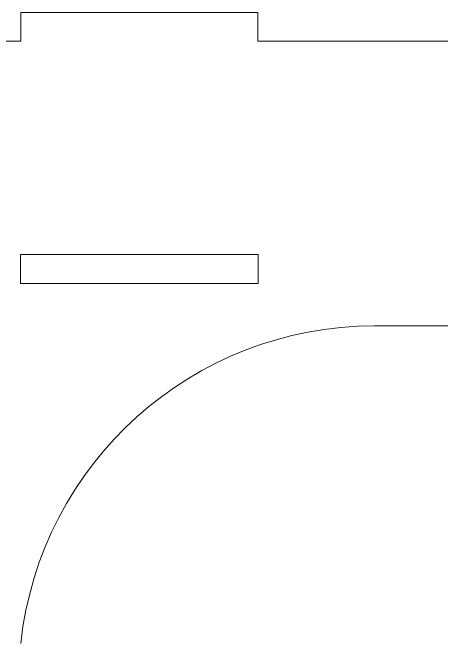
# Model space of a CAD drawing. Header units: millimetres. Extents: x 66 to 8082, y 89 to 5825.
# Drawn here: x 1525.8 to 1706.6, y 1328.4 to 1594.2 of the extents above; entities that cross this region are included whole.
import ezdxf

# ---------------------------------------------------------------- set-up
doc = ezdxf.new("R2010")
doc.units = ezdxf.units.MM
doc.layers.add('CUT THROUGH- Inside Line', color=5, linetype='Continuous')
doc.layers.add('CUT THROUGH- Outside Line', color=3, linetype='Continuous')

msp = doc.modelspace()

# ---------------------------------------------------------------- linework, layer by layer
at = {"layer": 'CUT THROUGH- Inside Line', "linetype": 'Continuous', "lineweight": 15}
for p, q in [((1629.39, 1492.29), (1529.14, 1492.29)), ((1529.14, 1492.29), (1529.14, 1480.04)), ((1629.39, 1480.04), (1629.39, 1492.29)), ((1529.14, 1480.04), (1629.39, 1480.04))]:
    msp.add_line(p, q, dxfattribs=at)
at = {"layer": 'CUT THROUGH- Outside Line', "linetype": 'Continuous', "lineweight": 15}
for p, q in [((1529.27, 1594.17), (1529.27, 1582.17)), ((1529.27, 1594.17), (1629.27, 1594.17)), ((1629.27, 1582.17), (1629.27, 1594.17)), ((1529.27, 1582.17), (1387.27, 1582.17)), ((1925.27, 1582.17), (1629.27, 1582.17)), ((1678.39, 1462.17), (2272.15, 1462.17))]:
    msp.add_line(p, q, dxfattribs=at)
msp.add_arc((1678.39, 1312.17), 150, 90, 173.7894, dxfattribs=at)

doc.saveas('drawing.dxf')
